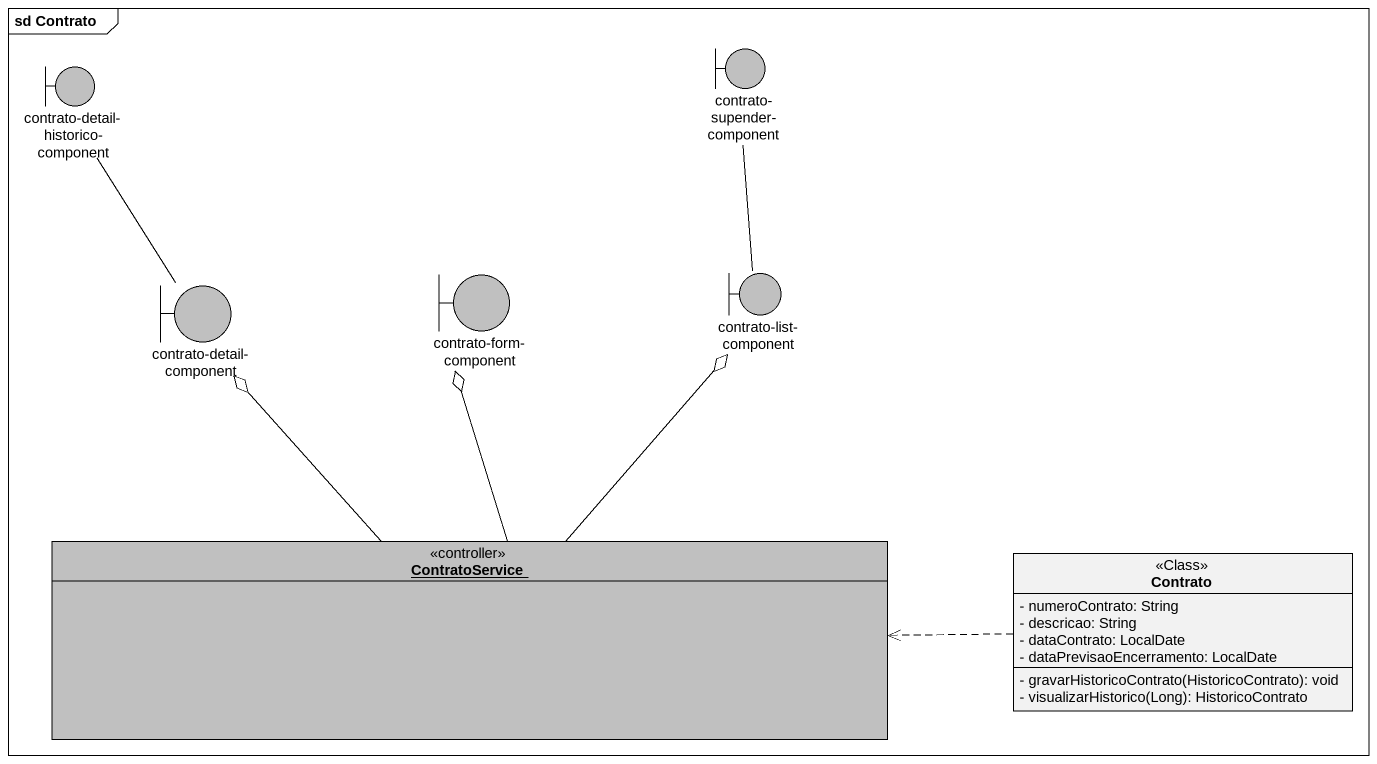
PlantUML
@startuml
mainframe sd Contrato
allowmixing
hide circle
hide empty members
skinparam classAttributeIconSize 0
boundary "contrato-detail-historico-component" as contrato_detail_historico #C0C0C0
boundary "contrato-supender-component" as contrato_supender_component #C0C0C0
boundary "contrato-detail-component" as contrato_detail_component #C0C0C0
boundary "contrato-form-component" as contrato_form_component #C0C0C0
boundary "contrato-list-component" as contrato_list_component #C0C0C0
object ContratoService <<controller>> #C0C0C0
class Contrato <<Class>> {
  - numeroContrato: String
  - descricao: String
  - dataContrato: LocalDate
  - dataPrevisaoEncerramento: LocalDate
  - gravarHistoricoContrato(HistoricoContrato): void
  - visualizarHistorico(Long): HistoricoContrato
}
contrato_detail_component -up- contrato_detail_historico
contrato_list_component -up- contrato_supender_component
ContratoService -up-o contrato_detail_component
ContratoService -up-o contrato_form_component
ContratoService -up-o contrato_list_component
Contrato .left.> ContratoService
@enduml
